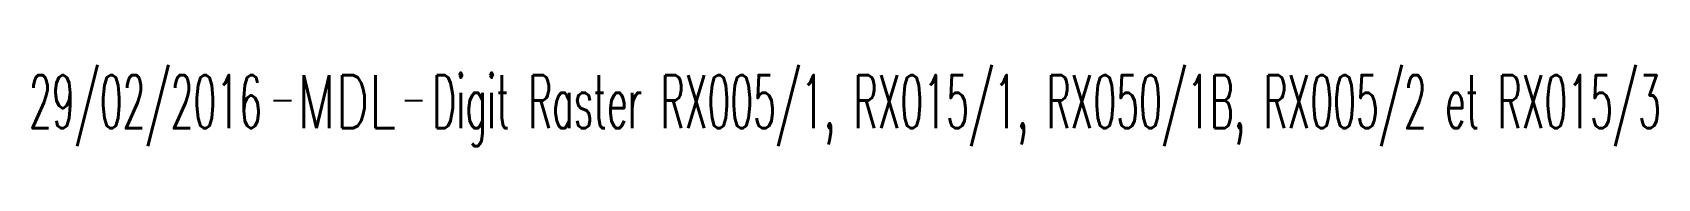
# Model space of a CAD drawing. Header units: millimetres. Extents: x 150994 to 151987, y 125997 to 127005.
# Drawn here: x 151012.67 to 151058.41, y 126016.62 to 126018.9 of the extents above; entities that cross this region are included whole.
import ezdxf
from ezdxf.enums import TextEntityAlignment as Align

# ---------------------------------------------------------------- set-up
doc = ezdxf.new("R2010")
doc.units = ezdxf.units.MM
doc.layers.get('0').update_dxf_attribs({"linetype": 'CONTINUOUS'})
doc.layers.add('L_910', color=7, linetype='CONTINUOUS')
doc.styles.get("Standard").update_dxf_attribs({"font": 'romans.shx', "width": 0.85})

# ---------------------------------------------------------------- blocks, each defined once
blk = doc.blocks.new('GIS_MODF')
at = {"color": 0, "linetype": 'Continuous', "flags": 128}
for points in [[(-2.176, -0.014), (-1.676, -0.014)], [(1.519, -0.014), (2.019, -0.014)]]:
    blk.add_lwpolyline(points, dxfattribs=at)
at = {"color": 0, "linetype": 'Continuous', "width": 0.5}
blk.add_attdef('DATE', text='', height=1.5, dxfattribs=at).set_placement((-2.502, -0.798), align=Align.RIGHT)
at = {"color": 0, "linetype": 'Continuous', "width": 1.771291}
blk.add_attdef('USER', text='', height=1.5, dxfattribs=at).set_placement((-1.507, -0.798), (1.276, -0.798), align=Align.FIT)
at = {"color": 0, "linetype": 'Continuous', "width": 0.5}
blk.add_attdef('DESC', (2.289, -0.798), '', height=1.5, dxfattribs=at)

msp = doc.modelspace()

# ---------------------------------------------------------------- block references
at = {"layer": 'L_910'}
ref = msp.add_blockref('GIS_MODF', (151021.636, 126017.916), dxfattribs=at)
ref.add_attrib('DATE', '29/02/2016', dxfattribs={"layer": '0', "color": 0, "linetype": 'Continuous', "height": 1.5, "width": 0.5}).set_placement((151019.134, 126017.118), align=Align.RIGHT)
ref.add_attrib('USER', 'MDL', dxfattribs={"layer": '0', "color": 0, "linetype": 'Continuous', "height": 1.5, "width": 0.638826}).set_placement((151020.129, 126017.118), (151022.912, 126017.118), align=Align.FIT)
ref.add_attrib('DESC', 'Digit Raster RX005/1, RX015/1, RX050/1B, RX005/2 et RX015/3', (151023.925, 126017.118), dxfattribs={"layer": '0', "color": 0, "linetype": 'Continuous', "height": 1.5, "width": 0.5})

doc.saveas('drawing.dxf')
